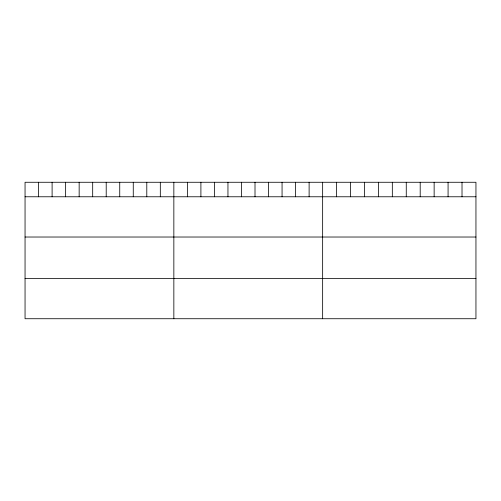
<?xml version="1.0" encoding="UTF-8"?>
<svg xmlns="http://www.w3.org/2000/svg" width="501" height="501" viewBox="0 0 501 501"><rect width="100%" height="100%" fill="white"/><g stroke="black" fill="none" stroke-linecap="round" stroke-linejoin="round"><path stroke-width="0.75" d="M475.95 196.774L475.95 318.73L25.05 318.73L25.05 182.27L475.95 182.27L475.95 196.774L25.05 196.774M25.05 237.023L475.95 237.023M25.05 278.487L475.95 278.487M462.016 182.27L462.016 196.774M448.076 182.27L448.076 196.774M434.142 182.27L434.142 196.774M420.201 182.27L420.201 196.774M406.267 182.27L406.267 196.774M392.327 182.27L392.327 196.774M378.393 182.27L378.393 196.774M364.452 182.27L364.452 196.774M350.518 182.27L350.518 196.774M336.578 182.27L336.578 196.774M322.644 182.27L322.644 318.73M309.117 182.27L309.117 196.774M295.59 182.27L295.59 196.774M282.063 182.27L282.063 196.774M268.536 182.27L268.536 196.774M255.009 182.27L255.009 196.774M241.482 182.27L241.482 196.774M227.955 182.27L227.955 196.774M214.428 182.27L214.428 196.774M200.901 182.27L200.901 196.774M187.374 182.27L187.374 196.774M173.847 182.27L173.847 318.73M160.32 182.27L160.32 196.774M146.793 182.27L146.793 196.774M133.266 182.27L133.266 196.774M119.739 182.27L119.739 196.774M106.212 182.27L106.212 196.774M92.685 182.27L92.685 196.774M79.158 182.27L79.158 196.774M65.631 182.27L65.631 196.774M52.104 182.27L52.104 196.774M38.577 182.27L38.577 196.774"/></g></svg>
